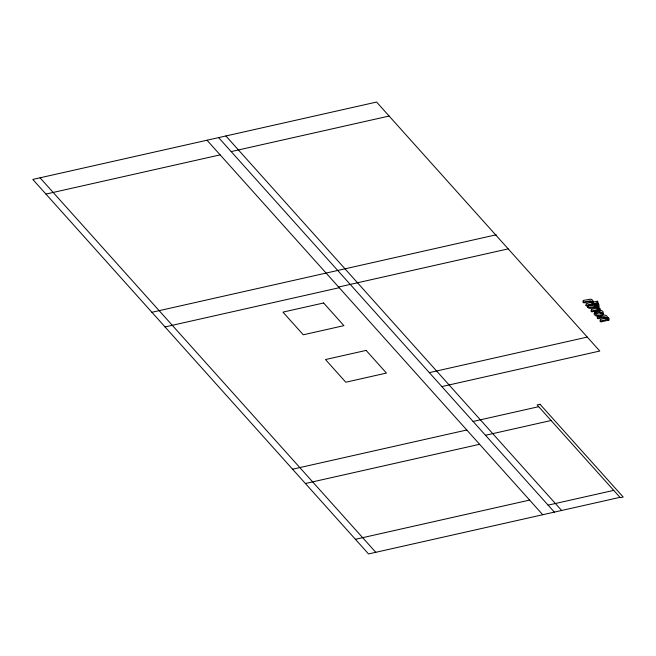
<?xml version="1.0" encoding="UTF-8"?>
<svg xmlns="http://www.w3.org/2000/svg" width="656" height="656" viewBox="0 0 656 656"><rect width="100%" height="100%" fill="white"/><g stroke="black" fill="none" stroke-linecap="round" stroke-linejoin="round"><path stroke-width="0.98" d="M585.972 305.352L591.466 304.007L592.073 303.056C590.343 300.071 586.185 302.801 583.758 302.883L583.061 302.104L583.241 300.464L590.326 299.177A2.813 1.558 6.3 0 1 592.024 299.677L593.36 301.342L592.696 303.835L597.19 302.826L597.887 303.605L586.669 306.131L585.972 305.352L586.152 303.712L592.155 301.932M598.862 306.541L598.165 305.762L596.361 306.172L595.517 305.229L595.697 303.589L596.542 304.523L598.346 304.122L599.043 304.901L598.862 306.541L597.058 306.951L597.657 307.623L596.583 307.861L595.984 307.188C593.418 307.303 589.416 310.009 587.497 307.041L587.678 305.401L588.063 305.917M594.623 303.826L594.443 305.475L595.287 306.409L589.523 307.533L588.588 306.795L588.776 305.155M599.887 310.108L599.231 309.37L599.412 307.73L600.068 308.459L599.887 310.108L591.86 311.912L591.154 311.133L591.343 309.493L597.427 307.779M596.361 306.172L596.542 304.523M597.19 302.826L597.37 301.186L592.885 302.195M597.887 303.605L598.067 301.965L597.37 301.186M599.231 309.37L597.911 309.648L598.534 308.992L597.903 307.861L598.092 306.213L598.518 307.713M598.165 305.762L598.346 304.122M606.341 317.75L600.322 319.505L600.133 321.153L605.66 319.8L606.259 318.882C604.537 315.913 600.404 318.709 597.985 318.75L597.288 317.971L597.468 316.331L599.19 315.946M600.133 321.153L600.839 321.932L608.866 320.12L608.21 319.39L608.391 317.742L607.087 318.037L607.563 317.192C606.743 314.429 603.028 314.839 600.904 315.561M608.866 320.12L609.047 318.48L608.391 317.742M603.208 313.355C603.955 310.6 599.789 309.632 597.714 310.026M594.352 311.461L594.689 313.33M592.68 303.818L593.057 302.506L591.835 301.317A2.813 1.558 6.3 0 0 590.146 300.817L583.061 302.104M601.88 312.978C600.133 314.273 596.64 314.724 595.5 312.42M594.713 311.067L595.238 310.723M231.166 151.593L389.115 116.046M45.928 194.078L220.137 154.865M151.905 312.289L496.256 234.782M338.619 287.025L508.187 248.862M165.033 326.934L339.242 287.722M594.5 304.983L590.138 305.926L589.039 305.491M587.497 307.041L588.588 306.795M594.443 305.475L595.517 305.229M597.903 307.861L596.632 308.148L597.337 309.009L596.837 309.771L591.154 311.133M597.288 317.971C600.068 317.553 605.808 314.798 607.382 318.832L606.907 319.685L608.21 319.39M429.319 372.633L587.276 337.086M441.824 386.581L599.781 351.034L376.577 102.057L32.8 179.432L368.541 553.943L619.986 497.346M473.091 421.455L538.707 406.687M292.576 469.204L466.785 430M485.473 435.272L551.097 420.504M305.393 483.505L479.602 444.292M355.413 539.298L529.622 500.085M548.113 505.145L613.729 490.376M225.902 135.972L561.643 510.483M218.628 137.612L554.361 512.115M207.009 140.22L542.75 514.73M40.049 177.801L375.79 552.311M603.225 314.117C602.118 317.545 595.345 317.324 593.975 313.986C595.082 310.559 601.855 310.78 603.225 314.117M595.345 313.765C601.355 320.907 605.078 308.164 595.345 313.765M598.092 308.008L597.911 309.648L598.108 308.025M323.605 302.982L282.957 312.125L303.277 334.79L343.924 325.647L323.605 302.982M366.122 350.402L325.474 359.554L345.794 382.218L386.441 373.067L366.122 350.402M540.044 404.293L537.141 404.941L620.297 497.699L623.2 497.043L540.044 404.293"/></g></svg>
